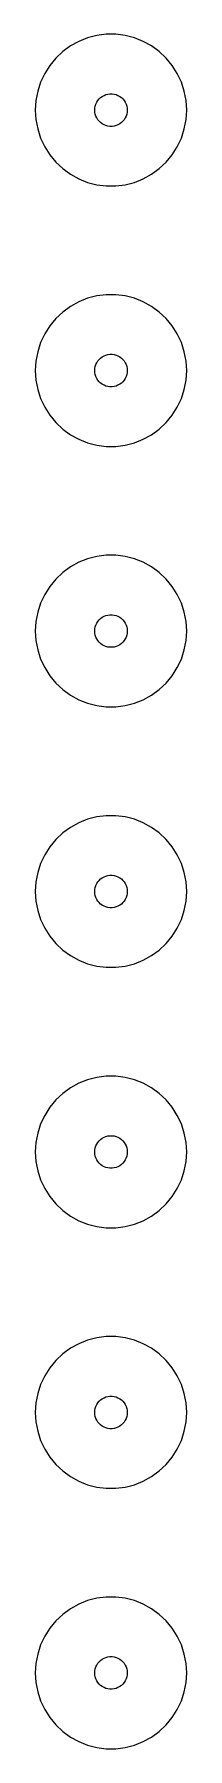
# Model space of a CAD drawing. Header units: metres. Extents: x -7 to 7, y 305 to 631.
# Drawn here: x -7 to 7, y 305 to 463 of the extents above; entities that cross this region are included whole.
import ezdxf

# ---------------------------------------------------------------- set-up
doc = ezdxf.new("R2010")
doc.units = ezdxf.units.M

msp = doc.modelspace()

# ---------------------------------------------------------------- linework, layer by layer
for p, q in [((-1.31166, 462.876), (-2.16312, 462.657)), ((-0.439529, 462.986), (-1.31166, 462.876)), ((0.439529, 462.986), (-0.439529, 462.986)), ((1.31166, 462.876), (0.439529, 462.986)), ((2.16312, 462.657), (1.31166, 462.876)), ((-4.46196, 461.394), (-5.10277, 460.792)), ((-3.75078, 461.91), (-4.46196, 461.394)), ((-2.98045, 462.334), (-3.75078, 461.91)), ((-2.16312, 462.657), (-2.98045, 462.334)), ((2.98045, 462.334), (2.16312, 462.657)), ((3.75078, 461.91), (2.98045, 462.334)), ((4.46196, 461.394), (3.75078, 461.91)), ((5.10277, 460.792), (4.46196, 461.394)), ((-5.66312, 460.114), (-6.13414, 459.372)), ((-5.10277, 460.792), (-5.66312, 460.114)), ((5.66312, 460.114), (5.10277, 460.792)), ((6.13414, 459.372), (5.66312, 460.114)), ((-6.50842, 458.577), (-6.78008, 457.741)), ((-6.13414, 459.372), (-6.50842, 458.577)), ((6.50842, 458.577), (6.13414, 459.372)), ((6.78008, 457.741), (6.50842, 458.577)), ((-6.94479, 456.877), (-7, 456)), ((-6.78008, 457.741), (-6.94479, 456.877)), ((-1.45287, 456.373), (-1.39465, 456.552)), ((-1.39465, 456.552), (-1.31445, 456.723)), ((-1.31445, 456.723), (-1.21352, 456.882)), ((-1.21352, 456.882), (-1.09344, 457.027)), ((-1.09344, 457.027), (-0.956131, 457.156)), ((-0.956131, 457.156), (-0.803726, 457.266)), ((-0.803726, 457.266), (-0.638657, 457.357)), ((-0.638657, 457.357), (-0.463516, 457.427)), ((-0.463516, 457.427), (-0.281067, 457.473)), ((-0.281067, 457.473), (-0.094177, 457.497)), ((-0.094177, 457.497), (0.094177, 457.497)), ((0.094177, 457.497), (0.281067, 457.473)), ((0.281067, 457.473), (0.463516, 457.427)), ((0.463516, 457.427), (0.638657, 457.357)), ((0.638657, 457.357), (0.803726, 457.266)), ((0.803726, 457.266), (0.956131, 457.156)), ((0.956131, 457.156), (1.09344, 457.027)), ((1.09344, 457.027), (1.21352, 456.882)), ((1.21352, 456.882), (1.31445, 456.723)), ((1.31445, 456.723), (1.39465, 456.552)), ((1.39465, 456.552), (1.45287, 456.373)), ((6.94479, 456.877), (6.78008, 457.741)), ((7, 456), (6.94479, 456.877)), ((-7, 456), (-6.94479, 455.123)), ((-6.94479, 455.123), (-6.78008, 454.259)), ((-1.5, 456), (-1.48816, 456.188)), ((-1.48816, 455.812), (-1.5, 456)), ((-1.48816, 456.188), (-1.45287, 456.373)), ((-1.45287, 455.627), (-1.48816, 455.812)), ((-1.39465, 455.448), (-1.45287, 455.627)), ((-1.31445, 455.277), (-1.39465, 455.448)), ((-1.21352, 455.118), (-1.31445, 455.277)), ((-1.09344, 454.973), (-1.21352, 455.118)), ((-0.956131, 454.844), (-1.09344, 454.973)), ((1.09344, 454.973), (0.956131, 454.844)), ((1.21352, 455.118), (1.09344, 454.973)), ((1.31445, 455.277), (1.21352, 455.118)), ((1.39465, 455.448), (1.31445, 455.277)), ((1.45287, 455.627), (1.39465, 455.448)), ((1.45287, 456.373), (1.48816, 456.188)), ((1.48816, 455.812), (1.45287, 455.627)), ((1.48816, 456.188), (1.5, 456)), ((1.5, 456), (1.48816, 455.812)), ((6.78008, 454.259), (6.94479, 455.123)), ((6.94479, 455.123), (7, 456)), ((-6.78008, 454.259), (-6.50842, 453.423)), ((-6.50842, 453.423), (-6.13414, 452.628)), ((-0.803726, 454.734), (-0.956131, 454.844)), ((-0.638657, 454.643), (-0.803726, 454.734)), ((-0.463516, 454.573), (-0.638657, 454.643)), ((-0.281067, 454.527), (-0.463516, 454.573)), ((-0.094177, 454.503), (-0.281067, 454.527)), ((0.094177, 454.503), (-0.094177, 454.503)), ((0.281067, 454.527), (0.094177, 454.503)), ((0.463516, 454.573), (0.281067, 454.527)), ((0.638657, 454.643), (0.463516, 454.573)), ((0.803726, 454.734), (0.638657, 454.643)), ((0.956131, 454.844), (0.803726, 454.734)), ((6.13414, 452.628), (6.50842, 453.423)), ((6.50842, 453.423), (6.78008, 454.259)), ((-6.13414, 452.628), (-5.66312, 451.886)), ((-5.66312, 451.886), (-5.10277, 451.208)), ((5.10277, 451.208), (5.66312, 451.886)), ((5.66312, 451.886), (6.13414, 452.628)), ((-5.10277, 451.208), (-4.46196, 450.606)), ((-4.46196, 450.606), (-3.75078, 450.09)), ((3.75078, 450.09), (4.46196, 450.606)), ((4.46196, 450.606), (5.10277, 451.208)), ((-3.75078, 450.09), (-2.98045, 449.666)), ((-2.98045, 449.666), (-2.16312, 449.343)), ((-2.16312, 449.343), (-1.31166, 449.124)), ((-1.31166, 449.124), (-0.439529, 449.014)), ((-0.439529, 449.014), (0.439529, 449.014)), ((0.439529, 449.014), (1.31166, 449.124)), ((1.31166, 449.124), (2.16312, 449.343)), ((2.16312, 449.343), (2.98045, 449.666)), ((2.98045, 449.666), (3.75078, 450.09)), ((-3.75078, 437.91), (-4.46196, 437.394)), ((-2.98045, 438.334), (-3.75078, 437.91)), ((-2.16312, 438.657), (-2.98045, 438.334)), ((-1.31166, 438.876), (-2.16312, 438.657)), ((-0.439529, 438.986), (-1.31166, 438.876)), ((0.439529, 438.986), (-0.439529, 438.986)), ((1.31166, 438.876), (0.439529, 438.986)), ((2.16312, 438.657), (1.31166, 438.876)), ((2.98045, 438.334), (2.16312, 438.657)), ((3.75078, 437.91), (2.98045, 438.334)), ((4.46196, 437.394), (3.75078, 437.91)), ((-5.66312, 436.114), (-6.13414, 435.372)), ((-5.10277, 436.792), (-5.66312, 436.114)), ((-4.46196, 437.394), (-5.10277, 436.792)), ((5.10277, 436.792), (4.46196, 437.394)), ((5.66312, 436.114), (5.10277, 436.792)), ((6.13414, 435.372), (5.66312, 436.114)), ((-6.50842, 434.577), (-6.78008, 433.741)), ((-6.13414, 435.372), (-6.50842, 434.577)), ((6.50842, 434.577), (6.13414, 435.372)), ((6.78008, 433.741), (6.50842, 434.577)), ((-6.94479, 432.877), (-7, 432)), ((-6.78008, 433.741), (-6.94479, 432.877)), ((-1.31445, 432.723), (-1.21352, 432.882)), ((-1.21352, 432.882), (-1.09344, 433.027)), ((-1.09344, 433.027), (-0.956131, 433.156)), ((-0.956131, 433.156), (-0.803726, 433.266)), ((-0.803726, 433.266), (-0.638657, 433.357)), ((-0.638657, 433.357), (-0.463516, 433.427)), ((-0.463516, 433.427), (-0.281067, 433.473)), ((-0.281067, 433.473), (-0.094177, 433.497)), ((-0.094177, 433.497), (0.094177, 433.497)), ((0.094177, 433.497), (0.281067, 433.473)), ((0.281067, 433.473), (0.463516, 433.427)), ((0.463516, 433.427), (0.638657, 433.357)), ((0.638657, 433.357), (0.803726, 433.266)), ((0.803726, 433.266), (0.956131, 433.156)), ((0.956131, 433.156), (1.09344, 433.027)), ((1.09344, 433.027), (1.21352, 432.882)), ((1.21352, 432.882), (1.31445, 432.723)), ((6.94479, 432.877), (6.78008, 433.741)), ((7, 432), (6.94479, 432.877)), ((-7, 432), (-6.94479, 431.123)), ((-1.5, 432), (-1.48816, 432.188)), ((-1.48816, 431.812), (-1.5, 432)), ((-1.48816, 432.188), (-1.45287, 432.373)), ((-1.45287, 431.627), (-1.48816, 431.812)), ((-1.45287, 432.373), (-1.39465, 432.552)), ((-1.39465, 431.448), (-1.45287, 431.627)), ((-1.39465, 432.552), (-1.31445, 432.723)), ((-1.31445, 431.277), (-1.39465, 431.448)), ((-1.21352, 431.118), (-1.31445, 431.277)), ((1.31445, 431.277), (1.21352, 431.118)), ((1.31445, 432.723), (1.39465, 432.552)), ((1.39465, 431.448), (1.31445, 431.277)), ((1.39465, 432.552), (1.45287, 432.373)), ((1.45287, 431.627), (1.39465, 431.448)), ((1.45287, 432.373), (1.48816, 432.188)), ((1.48816, 431.812), (1.45287, 431.627)), ((1.48816, 432.188), (1.5, 432)), ((1.5, 432), (1.48816, 431.812)), ((6.94479, 431.123), (7, 432)), ((-6.94479, 431.123), (-6.78008, 430.259)), ((-6.78008, 430.259), (-6.50842, 429.423)), ((-1.09344, 430.973), (-1.21352, 431.118)), ((-0.956131, 430.844), (-1.09344, 430.973)), ((-0.803726, 430.734), (-0.956131, 430.844)), ((-0.638657, 430.643), (-0.803726, 430.734)), ((-0.463516, 430.573), (-0.638657, 430.643)), ((-0.281067, 430.527), (-0.463516, 430.573)), ((-0.094177, 430.503), (-0.281067, 430.527)), ((0.094177, 430.503), (-0.094177, 430.503)), ((0.281067, 430.527), (0.094177, 430.503)), ((0.463516, 430.573), (0.281067, 430.527)), ((0.638657, 430.643), (0.463516, 430.573)), ((0.803726, 430.734), (0.638657, 430.643)), ((0.956131, 430.844), (0.803726, 430.734)), ((1.09344, 430.973), (0.956131, 430.844)), ((1.21352, 431.118), (1.09344, 430.973)), ((6.50842, 429.423), (6.78008, 430.259)), ((6.78008, 430.259), (6.94479, 431.123)), ((-6.50842, 429.423), (-6.13414, 428.628)), ((-6.13414, 428.628), (-5.66312, 427.886)), ((5.66312, 427.886), (6.13414, 428.628)), ((6.13414, 428.628), (6.50842, 429.423)), ((-5.66312, 427.886), (-5.10277, 427.208)), ((-5.10277, 427.208), (-4.46196, 426.606)), ((-4.46196, 426.606), (-3.75078, 426.09)), ((3.75078, 426.09), (4.46196, 426.606)), ((4.46196, 426.606), (5.10277, 427.208)), ((5.10277, 427.208), (5.66312, 427.886)), ((-3.75078, 426.09), (-2.98045, 425.666)), ((-2.98045, 425.666), (-2.16312, 425.343)), ((-2.16312, 425.343), (-1.31166, 425.124)), ((-1.31166, 425.124), (-0.439529, 425.014)), ((-0.439529, 425.014), (0.439529, 425.014)), ((0.439529, 425.014), (1.31166, 425.124)), ((1.31166, 425.124), (2.16312, 425.343)), ((2.16312, 425.343), (2.98045, 425.666)), ((2.98045, 425.666), (3.75078, 426.09)), ((-3.75078, 413.91), (-4.46196, 413.394)), ((-2.98045, 414.334), (-3.75078, 413.91)), ((-2.16312, 414.657), (-2.98045, 414.334)), ((-1.31166, 414.876), (-2.16312, 414.657)), ((-0.439529, 414.986), (-1.31166, 414.876)), ((0.439529, 414.986), (-0.439529, 414.986)), ((1.31166, 414.876), (0.439529, 414.986)), ((2.16312, 414.657), (1.31166, 414.876)), ((2.98045, 414.334), (2.16312, 414.657)), ((3.75078, 413.91), (2.98045, 414.334)), ((4.46196, 413.394), (3.75078, 413.91)), ((-5.10277, 412.792), (-5.66312, 412.114)), ((-4.46196, 413.394), (-5.10277, 412.792)), ((5.10277, 412.792), (4.46196, 413.394)), ((5.66312, 412.114), (5.10277, 412.792)), ((-6.13414, 411.372), (-6.50842, 410.577)), ((-5.66312, 412.114), (-6.13414, 411.372)), ((6.13414, 411.372), (5.66312, 412.114)), ((6.50842, 410.577), (6.13414, 411.372)), ((-6.78008, 409.741), (-6.94479, 408.877)), ((-6.50842, 410.577), (-6.78008, 409.741)), ((-1.09344, 409.027), (-0.956131, 409.156)), ((-0.956131, 409.156), (-0.803726, 409.266)), ((-0.803726, 409.266), (-0.638657, 409.357)), ((-0.638657, 409.357), (-0.463516, 409.427)), ((-0.463516, 409.427), (-0.281067, 409.473)), ((-0.281067, 409.473), (-0.094177, 409.497)), ((-0.094177, 409.497), (0.094177, 409.497)), ((0.094177, 409.497), (0.281067, 409.473)), ((0.281067, 409.473), (0.463516, 409.427)), ((0.463516, 409.427), (0.638657, 409.357)), ((0.638657, 409.357), (0.803726, 409.266)), ((0.803726, 409.266), (0.956131, 409.156)), ((0.956131, 409.156), (1.09344, 409.027)), ((6.78008, 409.741), (6.50842, 410.577)), ((6.94479, 408.877), (6.78008, 409.741)), ((-6.94479, 408.877), (-7, 408)), ((-7, 408), (-6.94479, 407.123)), ((-1.5, 408), (-1.48816, 408.188)), ((-1.48816, 407.812), (-1.5, 408)), ((-1.48816, 408.188), (-1.45287, 408.373)), ((-1.45287, 407.627), (-1.48816, 407.812)), ((-1.45287, 408.373), (-1.39465, 408.552)), ((-1.39465, 407.448), (-1.45287, 407.627)), ((-1.39465, 408.552), (-1.31445, 408.723)), ((-1.31445, 408.723), (-1.21352, 408.882)), ((-1.21352, 408.882), (-1.09344, 409.027)), ((1.09344, 409.027), (1.21352, 408.882)), ((1.21352, 408.882), (1.31445, 408.723)), ((1.31445, 408.723), (1.39465, 408.552)), ((1.39465, 408.552), (1.45287, 408.373)), ((1.45287, 407.627), (1.39465, 407.448)), ((1.45287, 408.373), (1.48816, 408.188)), ((1.48816, 407.812), (1.45287, 407.627)), ((1.48816, 408.188), (1.5, 408)), ((1.5, 408), (1.48816, 407.812)), ((7, 408), (6.94479, 408.877)), ((6.94479, 407.123), (7, 408)), ((-6.94479, 407.123), (-6.78008, 406.259)), ((-6.78008, 406.259), (-6.50842, 405.423)), ((-1.31445, 407.277), (-1.39465, 407.448)), ((-1.21352, 407.118), (-1.31445, 407.277)), ((-1.09344, 406.973), (-1.21352, 407.118)), ((-0.956131, 406.844), (-1.09344, 406.973)), ((-0.803726, 406.734), (-0.956131, 406.844)), ((-0.638657, 406.643), (-0.803726, 406.734)), ((-0.463516, 406.573), (-0.638657, 406.643)), ((-0.281067, 406.527), (-0.463516, 406.573)), ((-0.094177, 406.503), (-0.281067, 406.527)), ((0.094177, 406.503), (-0.094177, 406.503)), ((0.281067, 406.527), (0.094177, 406.503)), ((0.463516, 406.573), (0.281067, 406.527)), ((0.638657, 406.643), (0.463516, 406.573)), ((0.803726, 406.734), (0.638657, 406.643)), ((0.956131, 406.844), (0.803726, 406.734)), ((1.09344, 406.973), (0.956131, 406.844)), ((1.21352, 407.118), (1.09344, 406.973)), ((1.31445, 407.277), (1.21352, 407.118)), ((1.39465, 407.448), (1.31445, 407.277)), ((6.50842, 405.423), (6.78008, 406.259)), ((6.78008, 406.259), (6.94479, 407.123)), ((-6.50842, 405.423), (-6.13414, 404.628)), ((-6.13414, 404.628), (-5.66312, 403.886)), ((5.66312, 403.886), (6.13414, 404.628)), ((6.13414, 404.628), (6.50842, 405.423)), ((-5.66312, 403.886), (-5.10277, 403.208)), ((-5.10277, 403.208), (-4.46196, 402.606)), ((4.46196, 402.606), (5.10277, 403.208)), ((5.10277, 403.208), (5.66312, 403.886)), ((-4.46196, 402.606), (-3.75078, 402.09)), ((-3.75078, 402.09), (-2.98045, 401.666)), ((-2.98045, 401.666), (-2.16312, 401.343)), ((-2.16312, 401.343), (-1.31166, 401.124)), ((1.31166, 401.124), (2.16312, 401.343)), ((2.16312, 401.343), (2.98045, 401.666)), ((2.98045, 401.666), (3.75078, 402.09)), ((3.75078, 402.09), (4.46196, 402.606)), ((-1.31166, 401.124), (-0.439529, 401.014)), ((-0.439529, 401.014), (0.439529, 401.014)), ((0.439529, 401.014), (1.31166, 401.124)), ((-2.98045, 390.334), (-3.75078, 389.91)), ((-2.16312, 390.657), (-2.98045, 390.334)), ((-1.31166, 390.876), (-2.16312, 390.657)), ((-0.439529, 390.986), (-1.31166, 390.876)), ((0.439529, 390.986), (-0.439529, 390.986)), ((1.31166, 390.876), (0.439529, 390.986)), ((2.16312, 390.657), (1.31166, 390.876)), ((2.98045, 390.334), (2.16312, 390.657)), ((3.75078, 389.91), (2.98045, 390.334)), ((-5.10277, 388.792), (-5.66312, 388.114)), ((-4.46196, 389.394), (-5.10277, 388.792)), ((-3.75078, 389.91), (-4.46196, 389.394)), ((4.46196, 389.394), (3.75078, 389.91)), ((5.10277, 388.792), (4.46196, 389.394)), ((5.66312, 388.114), (5.10277, 388.792)), ((-6.13414, 387.372), (-6.50842, 386.577)), ((-5.66312, 388.114), (-6.13414, 387.372)), ((6.13414, 387.372), (5.66312, 388.114)), ((6.50842, 386.577), (6.13414, 387.372)), ((-6.78008, 385.741), (-6.94479, 384.877)), ((-6.50842, 386.577), (-6.78008, 385.741)), ((-0.463516, 385.427), (-0.281067, 385.473)), ((-0.281067, 385.473), (-0.094177, 385.497)), ((-0.094177, 385.497), (0.094177, 385.497)), ((0.094177, 385.497), (0.281067, 385.473)), ((0.281067, 385.473), (0.463516, 385.427)), ((6.78008, 385.741), (6.50842, 386.577)), ((6.94479, 384.877), (6.78008, 385.741)), ((-6.94479, 384.877), (-7, 384)), ((-7, 384), (-6.94479, 383.123)), ((-1.5, 384), (-1.48816, 384.188)), ((-1.48816, 383.812), (-1.5, 384)), ((-1.48816, 384.188), (-1.45287, 384.373)), ((-1.45287, 384.373), (-1.39465, 384.552)), ((-1.39465, 384.552), (-1.31445, 384.723)), ((-1.31445, 384.723), (-1.21352, 384.882)), ((-1.21352, 384.882), (-1.09344, 385.027)), ((-1.09344, 385.027), (-0.956131, 385.156)), ((-0.956131, 385.156), (-0.803726, 385.266)), ((-0.803726, 385.266), (-0.638657, 385.357)), ((-0.638657, 385.357), (-0.463516, 385.427)), ((0.463516, 385.427), (0.638657, 385.357)), ((0.638657, 385.357), (0.803726, 385.266)), ((0.803726, 385.266), (0.956131, 385.156)), ((0.956131, 385.156), (1.09344, 385.027)), ((1.09344, 385.027), (1.21352, 384.882)), ((1.21352, 384.882), (1.31445, 384.723)), ((1.31445, 384.723), (1.39465, 384.552)), ((1.39465, 384.552), (1.45287, 384.373)), ((1.45287, 384.373), (1.48816, 384.188)), ((1.48816, 384.188), (1.5, 384)), ((1.5, 384), (1.48816, 383.812)), ((7, 384), (6.94479, 384.877)), ((6.94479, 383.123), (7, 384)), ((-6.94479, 383.123), (-6.78008, 382.259)), ((-1.45287, 383.627), (-1.48816, 383.812)), ((-1.39465, 383.448), (-1.45287, 383.627)), ((-1.31445, 383.277), (-1.39465, 383.448)), ((-1.21352, 383.118), (-1.31445, 383.277)), ((-1.09344, 382.973), (-1.21352, 383.118)), ((-0.956131, 382.844), (-1.09344, 382.973)), ((-0.803726, 382.734), (-0.956131, 382.844)), ((-0.638657, 382.643), (-0.803726, 382.734)), ((-0.463516, 382.573), (-0.638657, 382.643)), ((-0.281067, 382.527), (-0.463516, 382.573)), ((-0.094177, 382.503), (-0.281067, 382.527)), ((0.094177, 382.503), (-0.094177, 382.503)), ((0.281067, 382.527), (0.094177, 382.503)), ((0.463516, 382.573), (0.281067, 382.527)), ((0.638657, 382.643), (0.463516, 382.573)), ((0.803726, 382.734), (0.638657, 382.643)), ((0.956131, 382.844), (0.803726, 382.734)), ((1.09344, 382.973), (0.956131, 382.844)), ((1.21352, 383.118), (1.09344, 382.973)), ((1.31445, 383.277), (1.21352, 383.118)), ((1.39465, 383.448), (1.31445, 383.277)), ((1.45287, 383.627), (1.39465, 383.448)), ((1.48816, 383.812), (1.45287, 383.627)), ((6.78008, 382.259), (6.94479, 383.123)), ((-6.78008, 382.259), (-6.50842, 381.423)), ((-6.50842, 381.423), (-6.13414, 380.628)), ((6.13414, 380.628), (6.50842, 381.423)), ((6.50842, 381.423), (6.78008, 382.259)), ((-6.13414, 380.628), (-5.66312, 379.886)), ((-5.66312, 379.886), (-5.10277, 379.208)), ((-5.10277, 379.208), (-4.46196, 378.606)), ((4.46196, 378.606), (5.10277, 379.208)), ((5.10277, 379.208), (5.66312, 379.886)), ((5.66312, 379.886), (6.13414, 380.628)), ((-4.46196, 378.606), (-3.75078, 378.09)), ((-3.75078, 378.09), (-2.98045, 377.666)), ((-2.98045, 377.666), (-2.16312, 377.343)), ((2.16312, 377.343), (2.98045, 377.666)), ((2.98045, 377.666), (3.75078, 378.09)), ((3.75078, 378.09), (4.46196, 378.606)), ((-2.16312, 377.343), (-1.31166, 377.124)), ((-1.31166, 377.124), (-0.439529, 377.014)), ((-0.439529, 377.014), (0.439529, 377.014)), ((0.439529, 377.014), (1.31166, 377.124)), ((1.31166, 377.124), (2.16312, 377.343)), ((-2.16312, 366.657), (-2.98045, 366.334)), ((-1.31166, 366.876), (-2.16312, 366.657)), ((-0.439529, 366.986), (-1.31166, 366.876)), ((0.439529, 366.986), (-0.439529, 366.986)), ((1.31166, 366.876), (0.439529, 366.986)), ((2.16312, 366.657), (1.31166, 366.876)), ((2.98045, 366.334), (2.16312, 366.657)), ((-4.46196, 365.394), (-5.10277, 364.792)), ((-3.75078, 365.91), (-4.46196, 365.394)), ((-2.98045, 366.334), (-3.75078, 365.91)), ((3.75078, 365.91), (2.98045, 366.334)), ((4.46196, 365.394), (3.75078, 365.91)), ((5.10277, 364.792), (4.46196, 365.394)), ((-6.13414, 363.372), (-6.50842, 362.577)), ((-5.66312, 364.114), (-6.13414, 363.372)), ((-5.10277, 364.792), (-5.66312, 364.114)), ((5.66312, 364.114), (5.10277, 364.792)), ((6.13414, 363.372), (5.66312, 364.114)), ((6.50842, 362.577), (6.13414, 363.372)), ((-6.50842, 362.577), (-6.78008, 361.741)), ((6.78008, 361.741), (6.50842, 362.577)), ((-6.94479, 360.877), (-7, 360)), ((-6.78008, 361.741), (-6.94479, 360.877)), ((-1.5, 360), (-1.48816, 360.188)), ((-1.48816, 360.188), (-1.45287, 360.373)), ((-1.45287, 360.373), (-1.39465, 360.552)), ((-1.39465, 360.552), (-1.31445, 360.723)), ((-1.31445, 360.723), (-1.21352, 360.882)), ((-1.21352, 360.882), (-1.09344, 361.027)), ((-1.09344, 361.027), (-0.956131, 361.156)), ((-0.956131, 361.156), (-0.803726, 361.266)), ((-0.803726, 361.266), (-0.638657, 361.357)), ((-0.638657, 361.357), (-0.463516, 361.427)), ((-0.463516, 361.427), (-0.281067, 361.473)), ((-0.281067, 361.473), (-0.094177, 361.497)), ((-0.094177, 361.497), (0.094177, 361.497)), ((0.094177, 361.497), (0.281067, 361.473)), ((0.281067, 361.473), (0.463516, 361.427)), ((0.463516, 361.427), (0.638657, 361.357)), ((0.638657, 361.357), (0.803726, 361.266)), ((0.803726, 361.266), (0.956131, 361.156)), ((0.956131, 361.156), (1.09344, 361.027)), ((1.09344, 361.027), (1.21352, 360.882)), ((1.21352, 360.882), (1.31445, 360.723)), ((1.31445, 360.723), (1.39465, 360.552)), ((1.39465, 360.552), (1.45287, 360.373)), ((1.45287, 360.373), (1.48816, 360.188)), ((1.48816, 360.188), (1.5, 360)), ((6.94479, 360.877), (6.78008, 361.741)), ((7, 360), (6.94479, 360.877)), ((-7, 360), (-6.94479, 359.123)), ((-6.94479, 359.123), (-6.78008, 358.259)), ((-1.48816, 359.812), (-1.5, 360)), ((-1.45287, 359.627), (-1.48816, 359.812)), ((-1.39465, 359.448), (-1.45287, 359.627)), ((-1.31445, 359.277), (-1.39465, 359.448)), ((-1.21352, 359.118), (-1.31445, 359.277)), ((-1.09344, 358.973), (-1.21352, 359.118)), ((-0.956131, 358.844), (-1.09344, 358.973)), ((-0.803726, 358.734), (-0.956131, 358.844)), ((-0.638657, 358.643), (-0.803726, 358.734)), ((-0.463516, 358.573), (-0.638657, 358.643)), ((0.638657, 358.643), (0.463516, 358.573)), ((0.803726, 358.734), (0.638657, 358.643)), ((0.956131, 358.844), (0.803726, 358.734)), ((1.09344, 358.973), (0.956131, 358.844)), ((1.21352, 359.118), (1.09344, 358.973)), ((1.31445, 359.277), (1.21352, 359.118)), ((1.39465, 359.448), (1.31445, 359.277)), ((1.45287, 359.627), (1.39465, 359.448)), ((1.48816, 359.812), (1.45287, 359.627)), ((1.5, 360), (1.48816, 359.812)), ((6.78008, 358.259), (6.94479, 359.123)), ((6.94479, 359.123), (7, 360)), ((-6.78008, 358.259), (-6.50842, 357.423)), ((-6.50842, 357.423), (-6.13414, 356.628)), ((-0.281067, 358.527), (-0.463516, 358.573)), ((-0.094177, 358.503), (-0.281067, 358.527)), ((0.094177, 358.503), (-0.094177, 358.503)), ((0.281067, 358.527), (0.094177, 358.503)), ((0.463516, 358.573), (0.281067, 358.527)), ((6.13414, 356.628), (6.50842, 357.423)), ((6.50842, 357.423), (6.78008, 358.259)), ((-6.13414, 356.628), (-5.66312, 355.886)), ((-5.66312, 355.886), (-5.10277, 355.208)), ((5.10277, 355.208), (5.66312, 355.886)), ((5.66312, 355.886), (6.13414, 356.628)), ((-5.10277, 355.208), (-4.46196, 354.606)), ((-4.46196, 354.606), (-3.75078, 354.09)), ((-3.75078, 354.09), (-2.98045, 353.666)), ((2.98045, 353.666), (3.75078, 354.09)), ((3.75078, 354.09), (4.46196, 354.606)), ((4.46196, 354.606), (5.10277, 355.208)), ((-2.98045, 353.666), (-2.16312, 353.343)), ((-2.16312, 353.343), (-1.31166, 353.124)), ((-1.31166, 353.124), (-0.439529, 353.014)), ((-0.439529, 353.014), (0.439529, 353.014)), ((0.439529, 353.014), (1.31166, 353.124)), ((1.31166, 353.124), (2.16312, 353.343)), ((2.16312, 353.343), (2.98045, 353.666)), ((-1.31166, 342.876), (-2.16312, 342.657)), ((-0.439529, 342.986), (-1.31166, 342.876)), ((0.439529, 342.986), (-0.439529, 342.986)), ((1.31166, 342.876), (0.439529, 342.986)), ((2.16312, 342.657), (1.31166, 342.876)), ((-4.46196, 341.394), (-5.10277, 340.792)), ((-3.75078, 341.91), (-4.46196, 341.394)), ((-2.98045, 342.334), (-3.75078, 341.91)), ((-2.16312, 342.657), (-2.98045, 342.334)), ((2.98045, 342.334), (2.16312, 342.657)), ((3.75078, 341.91), (2.98045, 342.334)), ((4.46196, 341.394), (3.75078, 341.91)), ((5.10277, 340.792), (4.46196, 341.394)), ((-5.66312, 340.114), (-6.13414, 339.372)), ((-5.10277, 340.792), (-5.66312, 340.114)), ((5.66312, 340.114), (5.10277, 340.792)), ((6.13414, 339.372), (5.66312, 340.114)), ((-6.50842, 338.577), (-6.78008, 337.741)), ((-6.13414, 339.372), (-6.50842, 338.577)), ((6.50842, 338.577), (6.13414, 339.372)), ((6.78008, 337.741), (6.50842, 338.577)), ((-6.94479, 336.877), (-7, 336)), ((-6.78008, 337.741), (-6.94479, 336.877)), ((-1.45287, 336.373), (-1.39465, 336.552)), ((-1.39465, 336.552), (-1.31445, 336.723)), ((-1.31445, 336.723), (-1.21352, 336.882)), ((-1.21352, 336.882), (-1.09344, 337.027)), ((-1.09344, 337.027), (-0.956131, 337.156)), ((-0.956131, 337.156), (-0.803726, 337.266)), ((-0.803726, 337.266), (-0.638657, 337.357)), ((-0.638657, 337.357), (-0.463516, 337.427)), ((-0.463516, 337.427), (-0.281067, 337.473)), ((-0.281067, 337.473), (-0.094177, 337.497)), ((-0.094177, 337.497), (0.094177, 337.497)), ((0.094177, 337.497), (0.281067, 337.473)), ((0.281067, 337.473), (0.463516, 337.427)), ((0.463516, 337.427), (0.638657, 337.357)), ((0.638657, 337.357), (0.803726, 337.266)), ((0.803726, 337.266), (0.956131, 337.156)), ((0.956131, 337.156), (1.09344, 337.027)), ((1.09344, 337.027), (1.21352, 336.882)), ((1.21352, 336.882), (1.31445, 336.723)), ((1.31445, 336.723), (1.39465, 336.552)), ((1.39465, 336.552), (1.45287, 336.373)), ((6.94479, 336.877), (6.78008, 337.741)), ((7, 336), (6.94479, 336.877)), ((-7, 336), (-6.94479, 335.123)), ((-6.94479, 335.123), (-6.78008, 334.259)), ((-1.5, 336), (-1.48816, 336.188)), ((-1.48816, 335.812), (-1.5, 336)), ((-1.48816, 336.188), (-1.45287, 336.373)), ((-1.45287, 335.627), (-1.48816, 335.812)), ((-1.39465, 335.448), (-1.45287, 335.627)), ((-1.31445, 335.277), (-1.39465, 335.448)), ((-1.21352, 335.118), (-1.31445, 335.277)), ((-1.09344, 334.973), (-1.21352, 335.118)), ((-0.956131, 334.844), (-1.09344, 334.973)), ((1.09344, 334.973), (0.956131, 334.844)), ((1.21352, 335.118), (1.09344, 334.973)), ((1.31445, 335.277), (1.21352, 335.118)), ((1.39465, 335.448), (1.31445, 335.277)), ((1.45287, 335.627), (1.39465, 335.448)), ((1.45287, 336.373), (1.48816, 336.188)), ((1.48816, 335.812), (1.45287, 335.627)), ((1.48816, 336.188), (1.5, 336)), ((1.5, 336), (1.48816, 335.812)), ((6.78008, 334.259), (6.94479, 335.123)), ((6.94479, 335.123), (7, 336)), ((-6.78008, 334.259), (-6.50842, 333.423)), ((-6.50842, 333.423), (-6.13414, 332.628)), ((-0.803726, 334.734), (-0.956131, 334.844)), ((-0.638657, 334.643), (-0.803726, 334.734)), ((-0.463516, 334.573), (-0.638657, 334.643)), ((-0.281067, 334.527), (-0.463516, 334.573)), ((-0.094177, 334.503), (-0.281067, 334.527)), ((0.094177, 334.503), (-0.094177, 334.503)), ((0.281067, 334.527), (0.094177, 334.503)), ((0.463516, 334.573), (0.281067, 334.527)), ((0.638657, 334.643), (0.463516, 334.573)), ((0.803726, 334.734), (0.638657, 334.643)), ((0.956131, 334.844), (0.803726, 334.734)), ((6.13414, 332.628), (6.50842, 333.423)), ((6.50842, 333.423), (6.78008, 334.259)), ((-6.13414, 332.628), (-5.66312, 331.886)), ((-5.66312, 331.886), (-5.10277, 331.208)), ((5.10277, 331.208), (5.66312, 331.886)), ((5.66312, 331.886), (6.13414, 332.628)), ((-5.10277, 331.208), (-4.46196, 330.606)), ((-4.46196, 330.606), (-3.75078, 330.09)), ((3.75078, 330.09), (4.46196, 330.606)), ((4.46196, 330.606), (5.10277, 331.208)), ((-3.75078, 330.09), (-2.98045, 329.666)), ((-2.98045, 329.666), (-2.16312, 329.343)), ((-2.16312, 329.343), (-1.31166, 329.124)), ((-1.31166, 329.124), (-0.439529, 329.014)), ((-0.439529, 329.014), (0.439529, 329.014)), ((0.439529, 329.014), (1.31166, 329.124)), ((1.31166, 329.124), (2.16312, 329.343)), ((2.16312, 329.343), (2.98045, 329.666)), ((2.98045, 329.666), (3.75078, 330.09)), ((-3.75078, 317.91), (-4.46196, 317.394)), ((-2.98045, 318.334), (-3.75078, 317.91)), ((-2.16312, 318.657), (-2.98045, 318.334)), ((-1.31166, 318.876), (-2.16312, 318.657)), ((-0.439529, 318.986), (-1.31166, 318.876)), ((0.439529, 318.986), (-0.439529, 318.986)), ((1.31166, 318.876), (0.439529, 318.986)), ((2.16312, 318.657), (1.31166, 318.876)), ((2.98045, 318.334), (2.16312, 318.657)), ((3.75078, 317.91), (2.98045, 318.334)), ((4.46196, 317.394), (3.75078, 317.91)), ((-5.66312, 316.114), (-6.13414, 315.372)), ((-5.10277, 316.792), (-5.66312, 316.114)), ((-4.46196, 317.394), (-5.10277, 316.792)), ((5.10277, 316.792), (4.46196, 317.394)), ((5.66312, 316.114), (5.10277, 316.792)), ((6.13414, 315.372), (5.66312, 316.114)), ((-6.50842, 314.577), (-6.78008, 313.741)), ((-6.13414, 315.372), (-6.50842, 314.577)), ((6.50842, 314.577), (6.13414, 315.372)), ((6.78008, 313.741), (6.50842, 314.577)), ((-6.94479, 312.877), (-7, 312)), ((-6.78008, 313.741), (-6.94479, 312.877)), ((-1.31445, 312.723), (-1.21352, 312.882)), ((-1.21352, 312.882), (-1.09344, 313.027)), ((-1.09344, 313.027), (-0.956131, 313.156)), ((-0.956131, 313.156), (-0.803726, 313.266)), ((-0.803726, 313.266), (-0.638657, 313.357)), ((-0.638657, 313.357), (-0.463516, 313.427)), ((-0.463516, 313.427), (-0.281067, 313.473)), ((-0.281067, 313.473), (-0.094177, 313.497)), ((-0.094177, 313.497), (0.094177, 313.497)), ((0.094177, 313.497), (0.281067, 313.473)), ((0.281067, 313.473), (0.463516, 313.427)), ((0.463516, 313.427), (0.638657, 313.357)), ((0.638657, 313.357), (0.803726, 313.266)), ((0.803726, 313.266), (0.956131, 313.156)), ((0.956131, 313.156), (1.09344, 313.027)), ((1.09344, 313.027), (1.21352, 312.882)), ((1.21352, 312.882), (1.31445, 312.723)), ((6.94479, 312.877), (6.78008, 313.741)), ((7, 312), (6.94479, 312.877)), ((-7, 312), (-6.94479, 311.123)), ((-1.5, 312), (-1.48816, 312.188)), ((-1.48816, 311.812), (-1.5, 312)), ((-1.48816, 312.188), (-1.45287, 312.373)), ((-1.45287, 311.627), (-1.48816, 311.812)), ((-1.45287, 312.373), (-1.39465, 312.552)), ((-1.39465, 311.448), (-1.45287, 311.627)), ((-1.39465, 312.552), (-1.31445, 312.723)), ((-1.31445, 311.277), (-1.39465, 311.448)), ((-1.21352, 311.118), (-1.31445, 311.277)), ((1.31445, 311.277), (1.21352, 311.118)), ((1.31445, 312.723), (1.39465, 312.552)), ((1.39465, 311.448), (1.31445, 311.277)), ((1.39465, 312.552), (1.45287, 312.373)), ((1.45287, 311.627), (1.39465, 311.448)), ((1.45287, 312.373), (1.48816, 312.188)), ((1.48816, 311.812), (1.45287, 311.627)), ((1.48816, 312.188), (1.5, 312)), ((1.5, 312), (1.48816, 311.812)), ((6.94479, 311.123), (7, 312)), ((-6.94479, 311.123), (-6.78008, 310.259)), ((-6.78008, 310.259), (-6.50842, 309.423)), ((-1.09344, 310.973), (-1.21352, 311.118)), ((-0.956131, 310.844), (-1.09344, 310.973)), ((-0.803726, 310.734), (-0.956131, 310.844)), ((-0.638657, 310.643), (-0.803726, 310.734)), ((-0.463516, 310.573), (-0.638657, 310.643)), ((-0.281067, 310.527), (-0.463516, 310.573)), ((-0.094177, 310.503), (-0.281067, 310.527)), ((0.094177, 310.503), (-0.094177, 310.503)), ((0.281067, 310.527), (0.094177, 310.503)), ((0.463516, 310.573), (0.281067, 310.527)), ((0.638657, 310.643), (0.463516, 310.573)), ((0.803726, 310.734), (0.638657, 310.643)), ((0.956131, 310.844), (0.803726, 310.734)), ((1.09344, 310.973), (0.956131, 310.844)), ((1.21352, 311.118), (1.09344, 310.973)), ((6.50842, 309.423), (6.78008, 310.259)), ((6.78008, 310.259), (6.94479, 311.123)), ((-6.50842, 309.423), (-6.13414, 308.628)), ((-6.13414, 308.628), (-5.66312, 307.886)), ((5.66312, 307.886), (6.13414, 308.628)), ((6.13414, 308.628), (6.50842, 309.423)), ((-5.66312, 307.886), (-5.10277, 307.208)), ((-5.10277, 307.208), (-4.46196, 306.606)), ((-4.46196, 306.606), (-3.75078, 306.09)), ((3.75078, 306.09), (4.46196, 306.606)), ((4.46196, 306.606), (5.10277, 307.208)), ((5.10277, 307.208), (5.66312, 307.886)), ((-3.75078, 306.09), (-2.98045, 305.666)), ((-2.98045, 305.666), (-2.16312, 305.343)), ((-2.16312, 305.343), (-1.31166, 305.124)), ((-1.31166, 305.124), (-0.439529, 305.014)), ((-0.439529, 305.014), (0.439529, 305.014)), ((0.439529, 305.014), (1.31166, 305.124)), ((1.31166, 305.124), (2.16312, 305.343)), ((2.16312, 305.343), (2.98045, 305.666)), ((2.98045, 305.666), (3.75078, 306.09))]:
    msp.add_line(p, q)

doc.saveas('drawing.dxf')
